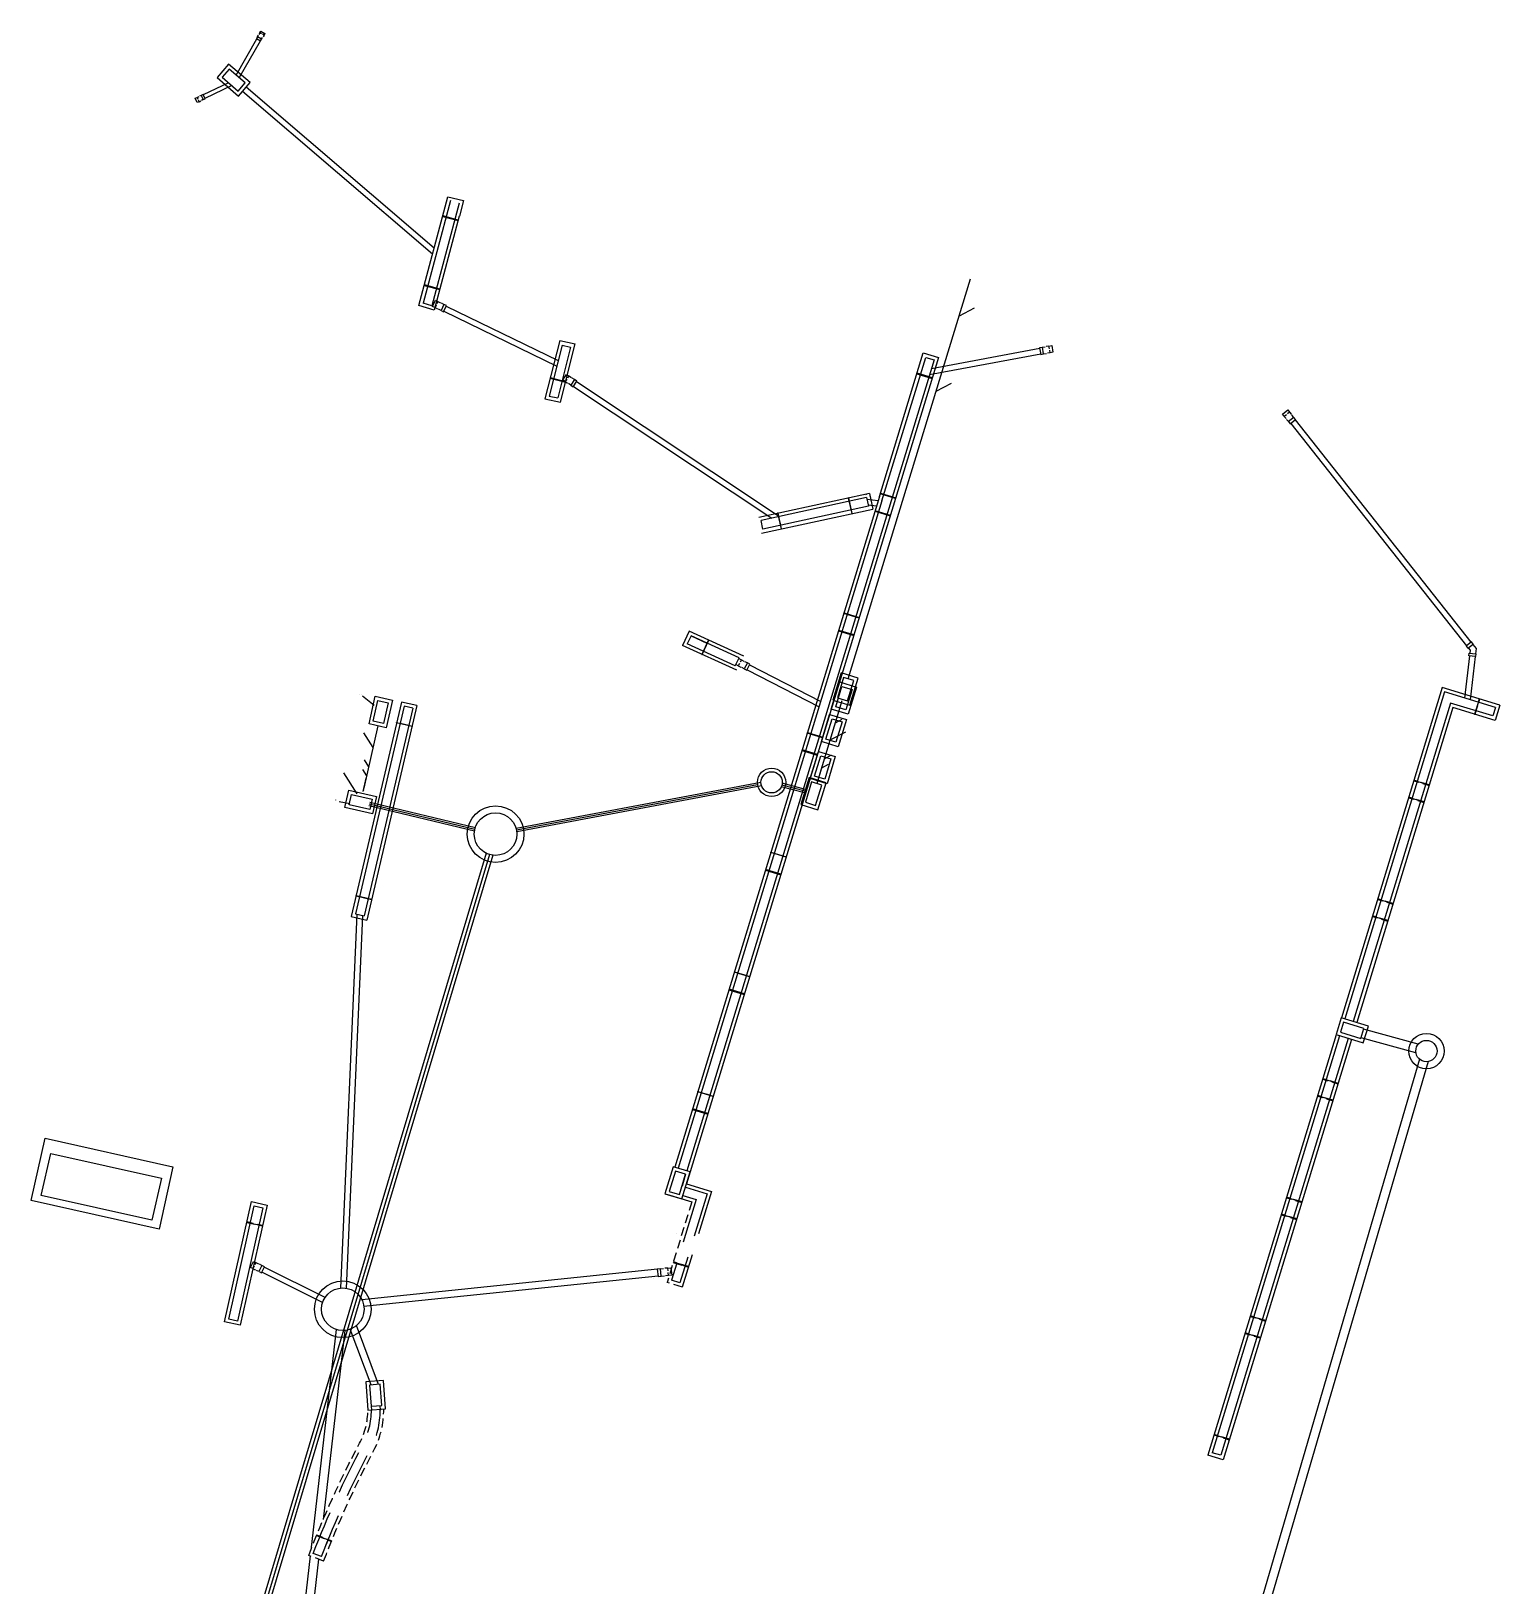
# Model space of a CAD drawing. Header units: millimetres. Extents: x 2471 to 2909, y 1327 to 1568.
# Drawn here: x 2776.79 to 2818.24, y 1523.76 to 1567.64 of the extents above; entities that cross this region are included whole.
import ezdxf

# ---------------------------------------------------------------- set-up
doc = ezdxf.new("R2010")
doc.units = ezdxf.units.MM
doc.linetypes.add('DASHED2', pattern=[0.375, 0.25, -0.125])
doc.layers.add('0-block sanit', color=251, linetype='Continuous', lineweight=9)
for name, color, linetype in [('00-RED DE DESAGÜE AGUAS NEGRAS', 6, 'Continuous'), ('Caja de registro - Futura Ampliacion', 1, 'Continuous'), ('Canaleta poroyectada interior-Futura Ampliación', 1, 'DASHED2'), ('Canaleta Proyectada exterior', 1, 'Continuous'), ('Canaleta Proyectada exterior-Futura Amplaición', 1, 'Continuous'), ('SA-DP-19-TPCVP-Futura Ampliación', 6, 'Continuous'), ('SA-DP-CANALETA-Futura Ampliación', 1, 'Continuous'), ('SA-SW-BZ-PR', 4, 'Continuous')]:
    doc.layers.add(name, color=color, linetype=linetype)

# ---------------------------------------------------------------- blocks, each defined once
blk = doc.blocks.new('xxxx')
at = {"layer": 'Caja de registro - Futura Ampliacion'}
blk.add_lwpolyline([(227316.352, 8188210.945), (227316.027, 8188210.565), (227316.634, 8188210.044), (227316.959, 8188210.424)], close=True, dxfattribs=at)
at = {"layer": 'Caja de registro - Futura Ampliacion', "flags": 128}
blk.add_lwpolyline([(227316.363, 8188210.804), (227316.168, 8188210.576), (227316.623, 8188210.185), (227316.818, 8188210.413)], close=True, dxfattribs=at)
at = {"layer": 'Caja de registro - Futura Ampliacion', "elevation": 0.778}
for points in [[(227347.746, 8188184.031), (227347.6, 8188183.553), (227348.365, 8188183.319), (227348.511, 8188183.797)], [(227328.66, 8188179.062), (227329.138, 8188178.916), (227329.372, 8188179.681), (227328.893, 8188179.827)], [(227320.28, 8188172.958), (227320.778, 8188172.995), (227320.718, 8188173.793), (227320.22, 8188173.756)]]:
    blk.add_lwpolyline(points, close=True, dxfattribs=at)
at = {"layer": 'Caja de registro - Futura Ampliacion', "elevation": 0.778, "flags": 128}
for points in [[(227347.812, 8188183.906), (227347.725, 8188183.619), (227348.298, 8188183.443), (227348.386, 8188183.73)], [(227328.785, 8188179.128), (227329.072, 8188179.041), (227329.247, 8188179.614), (227328.96, 8188179.702)], [(227320.372, 8188173.065), (227320.671, 8188173.088), (227320.626, 8188173.686), (227320.327, 8188173.663)]]:
    blk.add_lwpolyline(points, close=True, dxfattribs=at)
at = {"layer": 'Canaleta poroyectada interior-Futura Ampliación', "linetype": 'Continuous', "ltscale": 5, "flags": 128}
for points in [[(227317.168, 8188211.714), (227317.14, 8188211.666), (227317.255, 8188211.6)], [(227317.168, 8188211.715), (227317.197, 8188211.763)], [(227317.255, 8188211.6), (227317.283, 8188211.647), (227317.168, 8188211.715)], [(227317.235, 8188211.828), (227317.207, 8188211.78)], [(227317.235, 8188211.829), (227317.263, 8188211.877), (227317.378, 8188211.809)], [(227317.28, 8188211.802), (227317.235, 8188211.828)], [(227317.283, 8188211.647), (227317.312, 8188211.695)], [(227317.378, 8188211.809), (227317.35, 8188211.761), (227317.305, 8188211.787)], [(227317.35, 8188211.761), (227317.322, 8188211.713)], [(227322.174, 8188204.074), (227322.103, 8188204.108), (227322.187, 8188204.28)], [(227322.208, 8188204.141), (227322.175, 8188204.074)], [(227322.175, 8188204.074), (227322.247, 8188204.039)], [(227322.187, 8188204.28), (227322.258, 8188204.246), (227322.225, 8188204.178)], [(227322.258, 8188204.246), (227322.33, 8188204.211)], [(227322.345, 8188203.992), (227322.273, 8188204.027)], [(227322.499, 8188204.129), (227322.428, 8188204.164), (227322.345, 8188203.992)], [(227322.346, 8188203.991), (227322.417, 8188203.957), (227322.499, 8188204.129)], [(227322.428, 8188204.164), (227322.356, 8188204.198)], [(227317.038, 8188176.949), (227316.967, 8188176.984), (227317.052, 8188177.154)], [(227317.072, 8188177.015), (227317.039, 8188176.948)], [(227317.039, 8188176.948), (227317.11, 8188176.913)], [(227317.052, 8188177.154), (227317.123, 8188177.119), (227317.09, 8188177.052)], [(227317.123, 8188177.119), (227317.195, 8188177.084)], [(227317.208, 8188176.865), (227317.136, 8188176.9)], [(227317.363, 8188177.001), (227317.292, 8188177.036), (227317.208, 8188176.865)], [(227317.209, 8188176.865), (227317.279, 8188176.83), (227317.363, 8188177.001)], [(227317.292, 8188177.036), (227317.221, 8188177.071)]]:
    blk.add_lwpolyline(points, dxfattribs=at)
at = {"layer": 'Canaleta poroyectada interior-Futura Ampliación', "linetype": 'Continuous', "ltscale": 5, "elevation": 0.778, "flags": 128}
for points in [[(227315.411, 8188209.983), (227315.461, 8188210.006), (227315.483, 8188209.959)], [(227315.517, 8188209.885), (227315.467, 8188209.862), (227315.411, 8188209.983)], [(227315.461, 8188210.006), (227315.511, 8188210.03)], [(227315.495, 8188209.933), (227315.518, 8188209.885)], [(227315.518, 8188209.885), (227315.568, 8188209.909)], [(227315.58, 8188210.062), (227315.53, 8188210.039)], [(227315.63, 8188210.086), (227315.58, 8188210.062), (227315.637, 8188209.942)], [(227315.637, 8188209.942), (227315.586, 8188209.918)], [(227315.638, 8188209.942), (227315.688, 8188209.965), (227315.63, 8188210.086)], [(227316.357, 8188175.524), (227317.074, 8188178.724), (227317.318, 8188178.67)], [(227317.318, 8188178.67), (227316.601, 8188175.469), (227316.357, 8188175.524)]]:
    blk.add_lwpolyline(points, dxfattribs=at)
at = {"layer": 'Canaleta poroyectada interior-Futura Ampliación', "elevation": 0.778, "flags": 128}
for points in [[(227351.509, 8188192.6), (227351.523, 8188192.596), (227351.655, 8188193.026), (227351.64, 8188193.03), (227351.509, 8188192.6)], [(227351.546, 8188192.693), (227351.619, 8188192.932)], [(227350.223, 8188190.587), (227350.227, 8188190.601), (227349.797, 8188190.732), (227349.792, 8188190.718), (227350.223, 8188190.587)], [(227350.129, 8188190.623), (227349.89, 8188190.696)], [(227350.077, 8188190.108), (227350.081, 8188190.123), (227349.651, 8188190.254), (227349.646, 8188190.24), (227350.077, 8188190.108)], [(227349.983, 8188190.145), (227349.744, 8188190.218)], [(227349.201, 8188187.239), (227349.205, 8188187.253), (227348.775, 8188187.384), (227348.77, 8188187.37), (227349.201, 8188187.239)], [(227349.107, 8188187.275), (227348.868, 8188187.348)], [(227349.054, 8188186.76), (227349.059, 8188186.774), (227348.628, 8188186.906), (227348.624, 8188186.891), (227349.054, 8188186.76)], [(227348.961, 8188186.797), (227348.722, 8188186.87)], [(227347.652, 8188182.164), (227347.657, 8188182.179), (227347.226, 8188182.31), (227347.222, 8188182.296), (227347.652, 8188182.164)], [(227347.559, 8188182.201), (227347.32, 8188182.274)], [(227347.506, 8188181.686), (227347.51, 8188181.701), (227347.08, 8188181.832), (227347.075, 8188181.818), (227347.506, 8188181.686)], [(227347.413, 8188181.723), (227347.173, 8188181.796)], [(227329.417, 8188178.831), (227328.723, 8188176.557)], [(227346.63, 8188178.817), (227346.634, 8188178.831), (227346.204, 8188178.963), (227346.2, 8188178.948), (227346.63, 8188178.817)], [(227346.537, 8188178.854), (227346.298, 8188178.927)], [(227316.869, 8188178.266), (227316.865, 8188178.251), (227317.305, 8188178.153), (227317.308, 8188178.167), (227316.869, 8188178.266)], [(227316.965, 8188178.236), (227317.208, 8188178.181)], [(227346.484, 8188178.339), (227346.488, 8188178.353), (227346.058, 8188178.485), (227346.053, 8188178.47), (227346.484, 8188178.339)], [(227346.39, 8188178.376), (227346.151, 8188178.449)], [(227328.98, 8188177.936), (227328.98, 8188177.936)], [(227329.326, 8188176.993), (227329.33, 8188177.007), (227328.901, 8188177.138), (227328.896, 8188177.124), (227329.326, 8188176.993)], [(227329.233, 8188177.029), (227328.994, 8188177.102)], [(227329.233, 8188177.029), (227328.994, 8188177.102)], [(227329.154, 8188176.427), (227328.723, 8188176.557)], [(227345.607, 8188175.47), (227345.611, 8188175.484), (227345.181, 8188175.616), (227345.177, 8188175.601), (227345.607, 8188175.47)], [(227345.514, 8188175.507), (227345.274, 8188175.58)], [(227345.461, 8188174.992), (227345.465, 8188175.006), (227345.035, 8188175.138), (227345.03, 8188175.123), (227345.461, 8188174.992)], [(227345.367, 8188175.029), (227345.128, 8188175.102)], [(227320.375, 8188173.065), (227320.38, 8188172.958)], [(227320.621, 8188173.084), (227320.63, 8188172.958)], [(227344.586, 8188172.122), (227344.59, 8188172.136), (227344.16, 8188172.268), (227344.156, 8188172.254), (227344.586, 8188172.122)], [(227344.493, 8188172.159), (227344.254, 8188172.232)]]:
    blk.add_lwpolyline(points, dxfattribs=at)
at = {"layer": 'Canaleta poroyectada interior-Futura Ampliación', "ltscale": 5, "flags": 128}
for points, elevation in [([(227329.247, 8188179.614), (227329.145, 8188179.28)], 0), ([(227328.709, 8188179.047), (227329.417, 8188178.831)], 0.778), ([(227329.853, 8188179.064), (227329.087, 8188176.551)], 0.778), ([(227329.974, 8188179.131), (227329.153, 8188176.426)], 0.778), ([(227329.167, 8188179.011), (227329.544, 8188178.896)], 0.778), ([(227329.24, 8188179.25), (227329.853, 8188179.063)], 0.778), ([(227329.269, 8188179.346), (227329.977, 8188179.13)], 0.778), ([(227329.518, 8188179.166), (227329.519, 8188179.165)], 0.778), ([(227329.544, 8188178.896), (227328.85, 8188176.623)], 0.778), ([(227329.843, 8188178.701), (227329.846, 8188178.7)], 0.778), ([(227329.087, 8188176.551), (227328.85, 8188176.623)], 0.778)]:
    blk.add_lwpolyline(points, dxfattribs=dict(at, elevation=elevation))
at = {"layer": 'Canaleta poroyectada interior-Futura Ampliación', "linetype": 'Continuous', "ltscale": 5, "elevation": 0.778, "flags": 128}
blk.add_lwpolyline([(227317.437, 8188178.745), (227316.677, 8188175.35), (227316.238, 8188175.448), (227316.998, 8188178.844)], close=True, dxfattribs=at)
at = {"layer": 'Canaleta poroyectada interior-Futura Ampliación', "elevation": 0.778}
blk.add_lwpolyline([(227328.896, 8188177.124), (227329.326, 8188176.993)], dxfattribs=at)
at = {"layer": 'Canaleta poroyectada interior-Futura Ampliación', "flags": 128}
for points in [[(227318.612, 8188168.853, -0.031516), (227320.046, 8188172.02, 0.122653), (227320.28, 8188172.958)], [(227319.033, 8188168.694, -0.031516), (227320.443, 8188171.809, 0.126155), (227320.729, 8188172.992, 0.122653)]]:
    blk.add_lwpolyline(points, format="xyb", dxfattribs=at)
at = {"layer": 'Canaleta poroyectada interior-Futura Ampliación', "ltscale": 5, "flags": 128}
for points in [[(227318.741, 8188168.911, -0.030606), (227320.134, 8188171.973, 0.123469), (227320.38, 8188172.965)], [(227318.975, 8188168.823, -0.030598), (227320.355, 8188171.856, 0.122653), (227320.63, 8188172.958)]]:
    blk.add_lwpolyline(points, format="xyb", dxfattribs=at)
at = {"layer": 'Canaleta poroyectada interior-Futura Ampliación', "flags": 128}
for points in [[(227318.838, 8188169.43), (227318.833, 8188169.416), (227319.251, 8188169.251), (227319.257, 8188169.265), (227318.838, 8188169.43)], [(227318.928, 8188169.386), (227319.161, 8188169.294)], [(227318.648, 8188168.947), (227318.648, 8188168.947)], [(227318.975, 8188168.823), (227319.158, 8188169.288)], [(227319.033, 8188168.694), (227318.612, 8188168.853)]]:
    blk.add_lwpolyline(points, dxfattribs=at)
at = {"layer": 'Canaleta poroyectada interior-Futura Ampliación'}
blk.add_lwpolyline([(227318.662, 8188168.941), (227318.662, 8188168.941)], close=True, dxfattribs=at)
at = {"layer": 'Canaleta poroyectada interior-Futura Ampliación', "ltscale": 5, "flags": 128}
blk.add_lwpolyline([(227318.975, 8188168.823), (227318.741, 8188168.911)], dxfattribs=at)
at = {"layer": 'Canaleta Proyectada exterior', "elevation": 0.778}
for points in [[(227352.221, 8188192.853), (227350.595, 8188193.349), (227347.75, 8188184.03)], [(227352.096, 8188192.787), (227350.662, 8188193.225), (227347.846, 8188184)], [(227321.228, 8188192.941), (227319.814, 8188186.885)], [(227321.303, 8188192.821), (227319.934, 8188186.96)], [(227321.546, 8188192.764), (227320.177, 8188186.903)], [(227321.666, 8188192.839), (227320.252, 8188186.783)], [(227321.206, 8188192.843), (227321.205, 8188192.844)], [(227321.666, 8188192.839), (227321.228, 8188192.941)], [(227321.546, 8188192.764), (227321.303, 8188192.821)], [(227321.326, 8188192.918), (227321.325, 8188192.915)], [(227321.569, 8188192.861), (227321.569, 8188192.861)], [(227352.023, 8188192.548), (227350.828, 8188192.912), (227348.085, 8188183.927)], [(227352.09, 8188192.423), (227350.894, 8188192.788), (227348.181, 8188183.898)], [(227351.589, 8188192.837), (227351.516, 8188192.598)], [(227351.516, 8188192.598), (227351.516, 8188192.598)], [(227352.096, 8188192.787), (227352.023, 8188192.548)], [(227352.221, 8188192.853), (227352.09, 8188192.423)], [(227319.934, 8188186.96), (227320.177, 8188186.903)], [(227319.934, 8188186.96), (227320.177, 8188186.903)], [(227319.814, 8188186.885), (227320.252, 8188186.783)], [(227347.604, 8188183.551), (227343.982, 8188171.686)], [(227347.7, 8188183.522), (227344.107, 8188171.753)], [(227347.939, 8188183.449), (227344.346, 8188171.68)], [(227348.035, 8188183.42), (227344.413, 8188171.555)], [(227344.413, 8188171.555), (227343.982, 8188171.686)], [(227344.346, 8188171.68), (227344.107, 8188171.753)]]:
    blk.add_lwpolyline(points, dxfattribs=at)
at = {"layer": 'Canaleta Proyectada exterior'}
for points in [[(227319.519, 8188176.4), (227319.976, 8188186.95)], [(227319.679, 8188176.393), (227320.135, 8188186.913)]]:
    blk.add_lwpolyline(points, dxfattribs=at)
at = {"layer": 'Canaleta Proyectada exterior', "elevation": 0.778}
for points in [[(227319.911, 8188186.862), (227319.911, 8188186.862)], [(227320.274, 8188186.88), (227320.274, 8188186.88)], [(227320.274, 8188186.88), (227320.274, 8188186.88)]]:
    blk.add_lwpolyline(points, close=True, dxfattribs=at)
at = {"layer": 'Canaleta Proyectada exterior', "color": 3, "elevation": 0.778}
blk.add_lwpolyline([(227311.331, 8188180.197), (227314.454, 8188179.498), (227314.189, 8188178.315), (227311.066, 8188179.014), (227311.331, 8188180.197)], dxfattribs=at)
at = {"layer": 'Canaleta Proyectada exterior-Futura Amplaición', "flags": 128}
for points in [[(227322.861, 8188206.658), (227322.153, 8188204.001), (227321.721, 8188204.128), (227322.541, 8188207.204), (227322.978, 8188207.093)], [(227322.397, 8188206.661), (227322.393, 8188206.646), (227322.827, 8188206.53), (227322.831, 8188206.545), (227322.397, 8188206.661)], [(227322.491, 8188206.628), (227322.733, 8188206.563)], [(227321.877, 8188204.714), (227321.873, 8188204.7), (227322.308, 8188204.584), (227322.312, 8188204.598), (227321.877, 8188204.714)], [(227321.972, 8188204.681), (227322.213, 8188204.616)], [(227322.082, 8188204.126), (227321.842, 8188204.197)], [(227334.431, 8188198.827), (227331.312, 8188198.153)], [(227331.391, 8188197.71), (227334.526, 8188198.388)], [(227333.852, 8188198.702), (227333.837, 8188198.699), (227333.932, 8188198.259), (227333.947, 8188198.262), (227333.852, 8188198.702)], [(227333.865, 8188198.604), (227333.918, 8188198.36)]]:
    blk.add_lwpolyline(points, dxfattribs=at)
at = {"layer": 'Canaleta Proyectada exterior-Futura Amplaición', "ltscale": 5, "flags": 128}
for points in [[(227322.616, 8188207.096), (227321.842, 8188204.197)], [(227322.855, 8188207.023), (227322.082, 8188204.126)], [(227334.354, 8188198.71), (227331.381, 8188198.066)], [(227334.407, 8188198.466), (227331.428, 8188197.82)]]:
    blk.add_lwpolyline(points, dxfattribs=at)
at = {"layer": 'Canaleta Proyectada exterior-Futura Amplaición'}
for points in [[(227322.978, 8188207.093), (227322.862, 8188206.658)], [(227322.393, 8188206.646), (227322.827, 8188206.53)], [(227334.333, 8188198.806), (227334.336, 8188198.791)], [(227334.431, 8188198.827), (227334.526, 8188198.388)], [(227333.865, 8188198.604), (227333.918, 8188198.36)], [(227334.354, 8188198.71), (227334.407, 8188198.466)], [(227334.428, 8188198.366), (227334.428, 8188198.366)], [(227334.758, 8188198.487), (227334.758, 8188198.487)]]:
    blk.add_lwpolyline(points, dxfattribs=at)
at = {"layer": 'Canaleta Proyectada exterior-Futura Amplaición', "flags": 128}
for points, elevation in [([(227325.693, 8188203.148), (227325.274, 8188201.498), (227325.714, 8188201.405), (227326.133, 8188203.052)], 0.003), ([(227334.718, 8188198.745), (227335.953, 8188202.793), (227336.382, 8188202.662), (227329.269, 8188179.346)], 0), ([(227325.425, 8188202.092), (227325.421, 8188202.078), (227325.857, 8188201.967), (227325.861, 8188201.981), (227325.425, 8188202.092)], -1.553), ([(227325.52, 8188202.06), (227325.762, 8188201.998)], -1.553), ([(227336.204, 8188202.073), (227336.209, 8188202.088), (227335.778, 8188202.219), (227335.774, 8188202.205), (227336.204, 8188202.073)], 0), ([(227336.111, 8188202.11), (227335.872, 8188202.183)], 0), ([(227334.718, 8188198.745), (227328.942, 8188179.812)], 0), ([(227335.175, 8188198.702), (227335.171, 8188198.688), (227334.74, 8188198.819), (227334.745, 8188198.833), (227335.175, 8188198.702)], 0), ([(227335.077, 8188198.724), (227334.838, 8188198.797)], 0), ([(227335.02, 8188198.195), (227335.025, 8188198.209), (227334.594, 8188198.341), (227334.59, 8188198.326), (227335.02, 8188198.195)], 0), ([(227334.927, 8188198.232), (227334.688, 8188198.305)], 0), ([(227331.857, 8188198.271), (227331.843, 8188198.268), (227331.938, 8188197.828), (227331.953, 8188197.832), (227331.857, 8188198.271)], -0.778), ([(227331.871, 8188198.172), (227331.924, 8188197.928)], -0.778), ([(227334.145, 8188195.326), (227334.141, 8188195.311), (227333.71, 8188195.443), (227333.715, 8188195.457), (227334.145, 8188195.326)], 0), ([(227333.714, 8188195.457), (227334.145, 8188195.326)], 0), ([(227334.047, 8188195.347), (227333.808, 8188195.42)], 0), ([(227333.991, 8188194.819), (227333.995, 8188194.833), (227333.565, 8188194.964), (227333.56, 8188194.95), (227333.991, 8188194.819)], 0), ([(227333.572, 8188194.988), (227333.572, 8188194.988)], 0), ([(227333.897, 8188194.855), (227333.658, 8188194.928)], 0), ([(227333.897, 8188194.855), (227333.658, 8188194.928)], 0), ([(227329.349, 8188194.505), (227329.349, 8188194.505)], -0.778), ([(227329.903, 8188194.69), (227329.889, 8188194.696), (227329.703, 8188194.286), (227329.716, 8188194.28), (227329.903, 8188194.69)], -0.778), ([(227329.854, 8188194.602), (227329.75, 8188194.374)], -0.778), ([(227321.532, 8188192.262), (227321.528, 8188192.247), (227321.09, 8188192.35), (227321.093, 8188192.364), (227321.532, 8188192.262)], 0.778), ([(227321.432, 8188192.277), (227321.189, 8188192.334)], 0.778), ([(227333.115, 8188191.949), (227333.111, 8188191.935), (227332.68, 8188192.066), (227332.685, 8188192.081), (227333.115, 8188191.949)], 0), ([(227332.684, 8188192.081), (227333.115, 8188191.949)], 0), ([(227333.017, 8188191.971), (227332.778, 8188192.044)], 0), ([(227332.96, 8188191.442), (227332.965, 8188191.457), (227332.534, 8188191.588), (227332.53, 8188191.574), (227332.96, 8188191.442)], 0), ([(227332.542, 8188191.612), (227332.542, 8188191.612)], 0), ([(227332.867, 8188191.479), (227332.628, 8188191.552)], 0), ([(227332.867, 8188191.479), (227332.628, 8188191.552)], 0), ([(227332.084, 8188188.573), (227332.08, 8188188.559), (227331.649, 8188188.69), (227331.654, 8188188.704), (227332.084, 8188188.573)], 0), ([(227331.653, 8188188.704), (227332.084, 8188188.573)], 0), ([(227331.987, 8188188.595), (227331.748, 8188188.668)], 0), ([(227331.93, 8188188.066), (227331.935, 8188188.08), (227331.504, 8188188.212), (227331.5, 8188188.197), (227331.93, 8188188.066)], 0), ([(227331.512, 8188188.236), (227331.512, 8188188.236)], 0), ([(227331.837, 8188188.103), (227331.598, 8188188.176)], 0), ([(227331.837, 8188188.103), (227331.598, 8188188.176)], 0), ([(227320.39, 8188187.375), (227320.387, 8188187.36), (227319.948, 8188187.462), (227319.952, 8188187.477), (227320.39, 8188187.375)], 0.778), ([(227320.291, 8188187.39), (227320.047, 8188187.447)], 0.778), ([(227331.055, 8188185.197), (227331.05, 8188185.182), (227330.62, 8188185.314), (227330.624, 8188185.328), (227331.055, 8188185.197)], 0), ([(227330.624, 8188185.328), (227331.054, 8188185.197)], 0), ([(227330.957, 8188185.218), (227330.718, 8188185.291)], 0), ([(227330.9, 8188184.69), (227330.904, 8188184.704), (227330.474, 8188184.835), (227330.47, 8188184.821), (227330.9, 8188184.69)], 0), ([(227330.481, 8188184.859), (227330.481, 8188184.859)], 0), ([(227330.807, 8188184.726), (227330.568, 8188184.799)], 0), ([(227330.807, 8188184.726), (227330.568, 8188184.799)], 0), ([(227330.025, 8188181.82), (227330.02, 8188181.806), (227329.59, 8188181.937), (227329.594, 8188181.952), (227330.025, 8188181.82)], 0), ([(227329.594, 8188181.952), (227330.024, 8188181.82)], 0), ([(227329.927, 8188181.842), (227329.688, 8188181.915)], 0), ([(227329.87, 8188181.313), (227329.874, 8188181.328), (227329.444, 8188181.459), (227329.44, 8188181.445), (227329.87, 8188181.313)], 0), ([(227329.451, 8188181.483), (227329.451, 8188181.483)], 0), ([(227329.777, 8188181.35), (227329.537, 8188181.423)], 0), ([(227329.777, 8188181.35), (227329.538, 8188181.423)], 0)]:
    blk.add_lwpolyline(points, dxfattribs=dict(at, elevation=elevation))
at = {"layer": 'Canaleta Proyectada exterior-Futura Amplaición'}
for points, elevation in [([(227325.693, 8188203.148), (227326.133, 8188203.052)], 0.003), ([(227334.745, 8188198.833), (227335.175, 8188198.702)], 0), ([(227334.59, 8188198.326), (227335.02, 8188198.195)], 0), ([(227333.715, 8188195.457), (227334.145, 8188195.326)], 0), ([(227329.35, 8188194.942), (227329.159, 8188194.535)], 0.778), ([(227330.893, 8188194.239), (227329.349, 8188194.942)], 0.778), ([(227329.398, 8188194.809), (227329.848, 8188194.605)], 0.778), ([(227333.56, 8188194.95), (227333.991, 8188194.819)], 0), ([(227330.692, 8188193.836), (227329.159, 8188194.534)], 0.778), ([(227332.685, 8188192.081), (227333.115, 8188191.949)], 0), ([(227332.53, 8188191.574), (227332.96, 8188191.442)], 0), ([(227331.654, 8188188.704), (227332.084, 8188188.573)], 0), ([(227331.5, 8188188.197), (227331.93, 8188188.066)], 0), ([(227330.624, 8188185.328), (227331.055, 8188185.197)], 0), ([(227330.47, 8188184.821), (227330.9, 8188184.69)], 0), ([(227329.594, 8188181.952), (227330.025, 8188181.82)], 0), ([(227329.44, 8188181.445), (227329.87, 8188181.313)], 0)]:
    blk.add_lwpolyline(points, dxfattribs=dict(at, elevation=elevation))
at = {"layer": 'Canaleta Proyectada exterior-Futura Amplaición', "ltscale": 5, "flags": 128}
for points, elevation in [([(227325.762, 8188203.014), (227325.396, 8188201.574), (227325.641, 8188201.522)], 0.003), ([(227325.762, 8188203.014), (227326.001, 8188202.954)], 0.781), ([(227334.784, 8188198.62), (227336.02, 8188202.668), (227336.258, 8188202.595), (227329.276, 8188179.71)], 0), ([(227334.784, 8188198.62), (227329.039, 8188179.782)], 0), ([(227331.428, 8188197.82), (227331.381, 8188198.066)], 0.778), ([(227329.398, 8188194.809), (227329.292, 8188194.583)], 0.778), ([(227330.759, 8188194.19), (227329.398, 8188194.809)], 0.778), ([(227330.648, 8188193.966), (227329.292, 8188194.583)], 0.778), ([(227330.648, 8188193.966), (227330.76, 8188194.19)], 0.778)]:
    blk.add_lwpolyline(points, dxfattribs=dict(at, elevation=elevation))
at = {"layer": 'Canaleta Proyectada exterior-Futura Amplaición', "ltscale": 20, "elevation": 0.781}
blk.add_lwpolyline([(227326.001, 8188202.954), (227325.641, 8188201.522)], dxfattribs=at)
at = {"layer": 'Canaleta Proyectada exterior-Futura Amplaición', "linetype": 'Continuous', "ltscale": 5, "flags": 128}
for points in [[(227325.849, 8188201.987), (227325.783, 8188202.03), (227325.889, 8188202.189)], [(227325.891, 8188202.049), (227325.85, 8188201.986)], [(227325.85, 8188201.986), (227325.917, 8188201.942)], [(227325.889, 8188202.189), (227325.955, 8188202.146), (227325.914, 8188202.083)], [(227326.008, 8188201.883), (227325.941, 8188201.927)], [(227325.955, 8188202.146), (227326.022, 8188202.102)], [(227326.179, 8188201.999), (227326.113, 8188202.043), (227326.008, 8188201.883)], [(227326.009, 8188201.882), (227326.075, 8188201.839), (227326.179, 8188201.999)], [(227326.113, 8188202.043), (227326.046, 8188202.086)]]:
    blk.add_lwpolyline(points, dxfattribs=at)
at = {"layer": 'Canaleta Proyectada exterior-Futura Amplaición', "linetype": 'Continuous'}
for points, elevation in [([(227325.44, 8188201.565), (227325.597, 8188201.532)], 0.003), ([(227330.76, 8188194.19), (227330.759, 8188194.19)], 0.778)]:
    blk.add_lwpolyline(points, dxfattribs=dict(at, elevation=elevation))
at = {"layer": 'Canaleta Proyectada exterior-Futura Amplaición', "ltscale": 5, "flags": 128}
blk.add_lwpolyline([(227334.437, 8188198.728), (227334.437, 8188198.728)], close=True, dxfattribs=at)
at = {"layer": 'Canaleta Proyectada exterior-Futura Amplaición', "linetype": 'Continuous', "ltscale": 5, "elevation": 0.778, "flags": 128}
for points in [[(227330.732, 8188193.961), (227330.662, 8188193.997), (227330.75, 8188194.166)], [(227330.768, 8188194.027), (227330.733, 8188193.96)], [(227330.733, 8188193.96), (227330.804, 8188193.924)], [(227330.75, 8188194.166), (227330.82, 8188194.13), (227330.786, 8188194.063)], [(227330.82, 8188194.13), (227330.892, 8188194.094)], [(227331.059, 8188194.008), (227330.989, 8188194.044), (227330.901, 8188193.874)], [(227330.902, 8188193.874), (227330.972, 8188193.837), (227331.059, 8188194.008)], [(227330.989, 8188194.044), (227330.918, 8188194.08)], [(227330.901, 8188193.874), (227330.83, 8188193.911)]]:
    blk.add_lwpolyline(points, dxfattribs=at)
at = {"layer": 'Canaleta Proyectada exterior-Futura Amplaición', "color": 8, "elevation": 0.778}
for points in [[(227333.356, 8188192.743), (227333.59, 8188193.508), (227334.068, 8188193.362), (227333.835, 8188192.597)], [(227333.768, 8188192.722), (227333.481, 8188192.81), (227333.656, 8188193.383), (227333.943, 8188193.296)], [(227333.077, 8188191.826), (227333.31, 8188192.592), (227333.788, 8188192.446), (227333.555, 8188191.68)], [(227333.488, 8188191.805), (227333.201, 8188191.893), (227333.377, 8188192.467), (227333.664, 8188192.379)], [(227332.758, 8188190.782), (227332.991, 8188191.547), (227333.47, 8188191.401), (227333.236, 8188190.636)], [(227333.17, 8188190.761), (227332.883, 8188190.849), (227333.058, 8188191.423), (227333.345, 8188191.335)]]:
    blk.add_lwpolyline(points, close=True, dxfattribs=at)
at = {"layer": 'SA-DP-19-TPCVP-Futura Ampliación', "ltscale": 5}
for points in [[(227349.953, 8188182.863), (227340.753, 8188151.382)], [(227350.193, 8188182.793), (227340.993, 8188151.312)], [(227319.382, 8188175.234), (227318.669, 8188169.003)], [(227319.631, 8188175.206), (227319.02, 8188169.868)], [(227318.65, 8188168.839), (227317.623, 8188159.856)], [(227318.892, 8188168.747), (227317.873, 8188159.849)]]:
    blk.add_lwpolyline(points, dxfattribs=at)
for centre, radius in [((227350.149, 8188183.09), 0.5), ((227350.149, 8188183.09), 0.3), ((227319.573, 8188175.803), 0.8), ((227319.573, 8188175.803), 0.6)]:
    blk.add_circle(centre, radius, dxfattribs=at)
at = {"layer": 'SA-DP-CANALETA-Futura Ampliación'}
for points in [[(227316.56, 8188210.635), (227317.152, 8188211.659)], [(227316.645, 8188210.562), (227317.247, 8188211.604)], [(227322.108, 8188205.58), (227316.747, 8188210.177)], [(227322.154, 8188205.752), (227316.851, 8188210.298)], [(227322.492, 8188204.115), (227325.651, 8188202.576)], [(227322.424, 8188203.971), (227325.611, 8188202.417)], [(227326.083, 8188201.85), (227331.679, 8188198.13)], [(227326.17, 8188201.985), (227331.897, 8188198.178)], [(227334.362, 8188198.671), (227334.683, 8188198.631)], [(227334.398, 8188198.505), (227334.636, 8188198.475)], [(227349.853, 8188183.041), (227348.309, 8188183.466)], [(227349.92, 8188183.282), (227348.375, 8188183.707)]]:
    blk.add_lwpolyline(points, dxfattribs=at)
at = {"layer": 'SA-DP-CANALETA-Futura Ampliación', "elevation": 0.778}
for points in [[(227316.35, 8188210.42), (227315.634, 8188210.077)], [(227316.441, 8188210.342), (227315.681, 8188209.978)], [(227339.266, 8188202.761), (227336.129, 8188202.172)], [(227339.237, 8188202.919), (227336.182, 8188202.345)], [(227346.318, 8188200.805), (227351.281, 8188194.531)], [(227346.443, 8188200.904), (227351.406, 8188194.63)], [(227351.33, 8188194.469), (227351.381, 8188194.404)], [(227351.381, 8188194.404), (227351.372, 8188194.321)], [(227351.455, 8188194.568), (227351.548, 8188194.451)], [(227351.548, 8188194.451), (227351.53, 8188194.302)], [(227331.052, 8188193.994), (227331.052, 8188193.993), (227333.057, 8188192.957)], [(227351.362, 8188194.242), (227351.224, 8188193.053)], [(227351.521, 8188194.224), (227351.379, 8188193.006)], [(227330.979, 8188193.851), (227333.01, 8188192.802)], [(227329.183, 8188176.522), (227329.182, 8188176.522)]]:
    blk.add_lwpolyline(points, dxfattribs=at)
at = {"layer": 'SA-DP-CANALETA-Futura Ampliación', "linetype": 'Continuous', "ltscale": 5, "elevation": 0.778, "flags": 128}
for points in [[(227339.311, 8188202.951), (227339.233, 8188202.937), (227339.269, 8188202.75)], [(227339.269, 8188202.75), (227339.346, 8188202.764), (227339.312, 8188202.952)], [(227339.312, 8188202.952), (227339.391, 8188202.966)], [(227339.346, 8188202.764), (227339.425, 8188202.778)], [(227339.498, 8188202.986), (227339.419, 8188202.971)], [(227339.532, 8188202.798), (227339.454, 8188202.783)], [(227339.511, 8188202.912), (227339.498, 8188202.986)], [(227339.499, 8188202.986), (227339.576, 8188203), (227339.61, 8188202.812)], [(227339.61, 8188202.812), (227339.532, 8188202.798), (227339.519, 8188202.872)], [(227346.137, 8188201.005), (227346.088, 8188201.068), (227346.239, 8188201.185)], [(227346.196, 8188201.051), (227346.137, 8188201.004)], [(227346.137, 8188201.004), (227346.187, 8188200.942)], [(227346.239, 8188201.185), (227346.287, 8188201.122), (227346.228, 8188201.076)], [(227346.453, 8188200.911), (227346.404, 8188200.974), (227346.254, 8188200.856)], [(227346.287, 8188201.122), (227346.337, 8188201.06)], [(227346.404, 8188200.974), (227346.355, 8188201.037)], [(227346.254, 8188200.856), (227346.204, 8188200.919)], [(227346.254, 8188200.855), (227346.303, 8188200.793), (227346.453, 8188200.911)], [(227351.467, 8188194.577), (227351.418, 8188194.639), (227351.268, 8188194.522)], [(227351.269, 8188194.521), (227351.317, 8188194.459), (227351.467, 8188194.577)], [(227351.347, 8188194.244), (227351.356, 8188194.323), (227351.545, 8188194.301)], [(227351.545, 8188194.301), (227351.537, 8188194.222), (227351.347, 8188194.243)]]:
    blk.add_lwpolyline(points, dxfattribs=at)
at = {"layer": 'SA-DP-CANALETA-Futura Ampliación', "flags": 128}
for points in [[(227319.005, 8188175.995), (227317.287, 8188176.845)], [(227319.076, 8188176.138), (227317.358, 8188176.99)]]:
    blk.add_lwpolyline(points, dxfattribs=at)
at = {"layer": 'SA-DP-CANALETA-Futura Ampliación', "elevation": 0.778, "flags": 128}
for points in [[(227328.449, 8188176.93), (227320.109, 8188176.073)], [(227328.47, 8188176.733), (227320.158, 8188175.877)], [(227320.373, 8188173.667), (227319.782, 8188175.24)], [(227320.58, 8188173.682), (227319.957, 8188175.342)]]:
    blk.add_lwpolyline(points, dxfattribs=at)
at = {"layer": 'SA-DP-CANALETA-Futura Ampliación', "linetype": 'Continuous', "ltscale": 5, "flags": 128}
for points in [[(227328.536, 8188176.946), (227328.448, 8188176.937), (227328.471, 8188176.727)], [(227328.471, 8188176.727), (227328.558, 8188176.735), (227328.537, 8188176.946)], [(227328.537, 8188176.946), (227328.625, 8188176.955)], [(227328.745, 8188176.967), (227328.657, 8188176.958)], [(227328.753, 8188176.884), (227328.745, 8188176.967)], [(227328.746, 8188176.967), (227328.833, 8188176.976), (227328.854, 8188176.766)], [(227328.854, 8188176.766), (227328.766, 8188176.757), (227328.758, 8188176.839)], [(227328.558, 8188176.735), (227328.646, 8188176.744)], [(227328.766, 8188176.757), (227328.678, 8188176.748)]]:
    blk.add_lwpolyline(points, dxfattribs=at)
at = {"layer": 'SA-DP-CANALETA-Futura Ampliación', "ltscale": 5, "elevation": 0, "flags": 128}
blk.add_lwpolyline([(227328.349, 8188176.672), (227328.349, 8188176.672)], dxfattribs=at)
blk = doc.blocks.new('YYY')
at = {"layer": '0-block sanit', "lineweight": 25, "elevation": 0.778}
for points in [[(227333.636, 8188193.761), (227333.402, 8188192.996), (227333.88, 8188192.85), (227334.114, 8188193.615)], [(227333.989, 8188193.549), (227333.702, 8188193.636), (227333.527, 8188193.063), (227333.814, 8188192.975)], [(227320.976, 8188192.992), (227320.801, 8188192.212), (227320.314, 8188192.321), (227320.488, 8188193.102)], [(227320.564, 8188192.982), (227320.857, 8188192.917), (227320.726, 8188192.331), (227320.433, 8188192.397)], [(227320.413, 8188189.79), (227319.632, 8188189.965), (227319.742, 8188190.452), (227320.522, 8188190.278)], [(227332.735, 8188190.811), (227332.501, 8188190.045), (227332.979, 8188189.9), (227333.213, 8188190.665)], [(227333.088, 8188190.598), (227332.801, 8188190.686), (227332.626, 8188190.112), (227332.913, 8188190.024)], [(227320.403, 8188190.202), (227320.337, 8188189.909), (227319.752, 8188190.04), (227319.817, 8188190.333)]]:
    blk.add_lwpolyline(points, close=True, dxfattribs=at)
at = {"layer": '00-RED DE DESAGÜE AGUAS NEGRAS', "elevation": 0.778}
for points in [[(227333.836, 8188193.596), (227337.283, 8188204.889)], [(227337.385, 8188204.057), (227336.96, 8188203.831)], [(227336.735, 8188201.927), (227336.31, 8188201.701)], [(227320.043, 8188193.157), (227320.041, 8188193.157)], [(227320.093, 8188193.146), (227320.092, 8188193.146)], [(227320.132, 8188193.114), (227320.463, 8188192.848)], [(227333.656, 8188192.971), (227332.974, 8188190.738)], [(227320.558, 8188192.266), (227320.165, 8188190.512)], [(227333.652, 8188192.444), (227333.465, 8188192.345)], [(227320.157, 8188192.076), (227320.422, 8188191.659)], [(227333.754, 8188192.095), (227333.317, 8188191.862)], [(227320.177, 8188191.309), (227320.3, 8188191.115)], [(227333.357, 8188191.437), (227333.154, 8188191.329)], [(227319.975, 8188190.351), (227319.6, 8188190.942)], [(227320.128, 8188191.036), (227320.242, 8188190.857)], [(227333.057, 8188191.01), (227332.945, 8188190.642)], [(227333.265, 8188191.176), (227333.077, 8188191.076)], [(227320.227, 8188190.79), (227320.143, 8188190.414)], [(227320.155, 8188190.467), (227320.143, 8188190.414)], [(227331.372, 8188190.67), (227324.462, 8188189.372)], [(227331.279, 8188190.602), (227324.473, 8188189.323)], [(227331.391, 8188190.572), (227324.481, 8188189.273)], [(227332.605, 8188190.38), (227331.946, 8188190.552)], [(227332.618, 8188190.428), (227331.963, 8188190.599)], [(227332.631, 8188190.476), (227331.968, 8188190.65)], [(227332.961, 8188190.694), (227332.945, 8188190.642)], [(227319.38, 8188190.175), (227319.378, 8188190.176)], [(227319.38, 8188190.175), (227319.378, 8188190.176)], [(227319.471, 8188190.134), (227319.769, 8188190.073)], [(227320.31, 8188190.018), (227323.291, 8188189.303)], [(227320.321, 8188190.067), (227323.3, 8188189.352)], [(227320.333, 8188190.115), (227323.314, 8188189.4)]]:
    blk.add_lwpolyline(points, dxfattribs=at)
at = {"layer": '00-RED DE DESAGÜE AGUAS NEGRAS'}
for points in [[(227323.619, 8188188.674), (227312.511, 8188151.513)], [(227323.712, 8188188.637), (227312.607, 8188151.484)], [(227323.81, 8188188.617), (227312.703, 8188151.456)]]:
    blk.add_lwpolyline(points, dxfattribs=at)
at = {"layer": 'SA-SW-BZ-PR', "elevation": 0.778}
for points in [[(227311.172, 8188180.63), (227314.782, 8188179.819), (227314.389, 8188178.065), (227310.779, 8188178.873), (227311.172, 8188180.63)], [(227311.331, 8188180.197), (227314.454, 8188179.498), (227314.189, 8188178.315), (227311.066, 8188179.014), (227311.331, 8188180.197)]]:
    blk.add_lwpolyline(points, dxfattribs=at)
at = {"layer": 'SA-SW-BZ-PR'}
for centre, radius in [((227331.672, 8188190.675), 0.4), ((227331.672, 8188190.675), 0.3), ((227323.884, 8188189.212, 0.778), 0.8), ((227323.884, 8188189.212, 0.778), 0.6)]:
    blk.add_circle(centre, radius, dxfattribs=at)

msp = doc.modelspace()

# ---------------------------------------------------------------- block references
at = {"layer": 'Canaleta Proyectada exterior'}
msp.add_blockref('xxxx', (-224533.986, -8186644.239), dxfattribs=at)
at = {"layer": 'SA-SW-BZ-PR'}
msp.add_blockref('YYY', (-224533.986, -8186644.239), dxfattribs=at)

doc.saveas('drawing.dxf')
